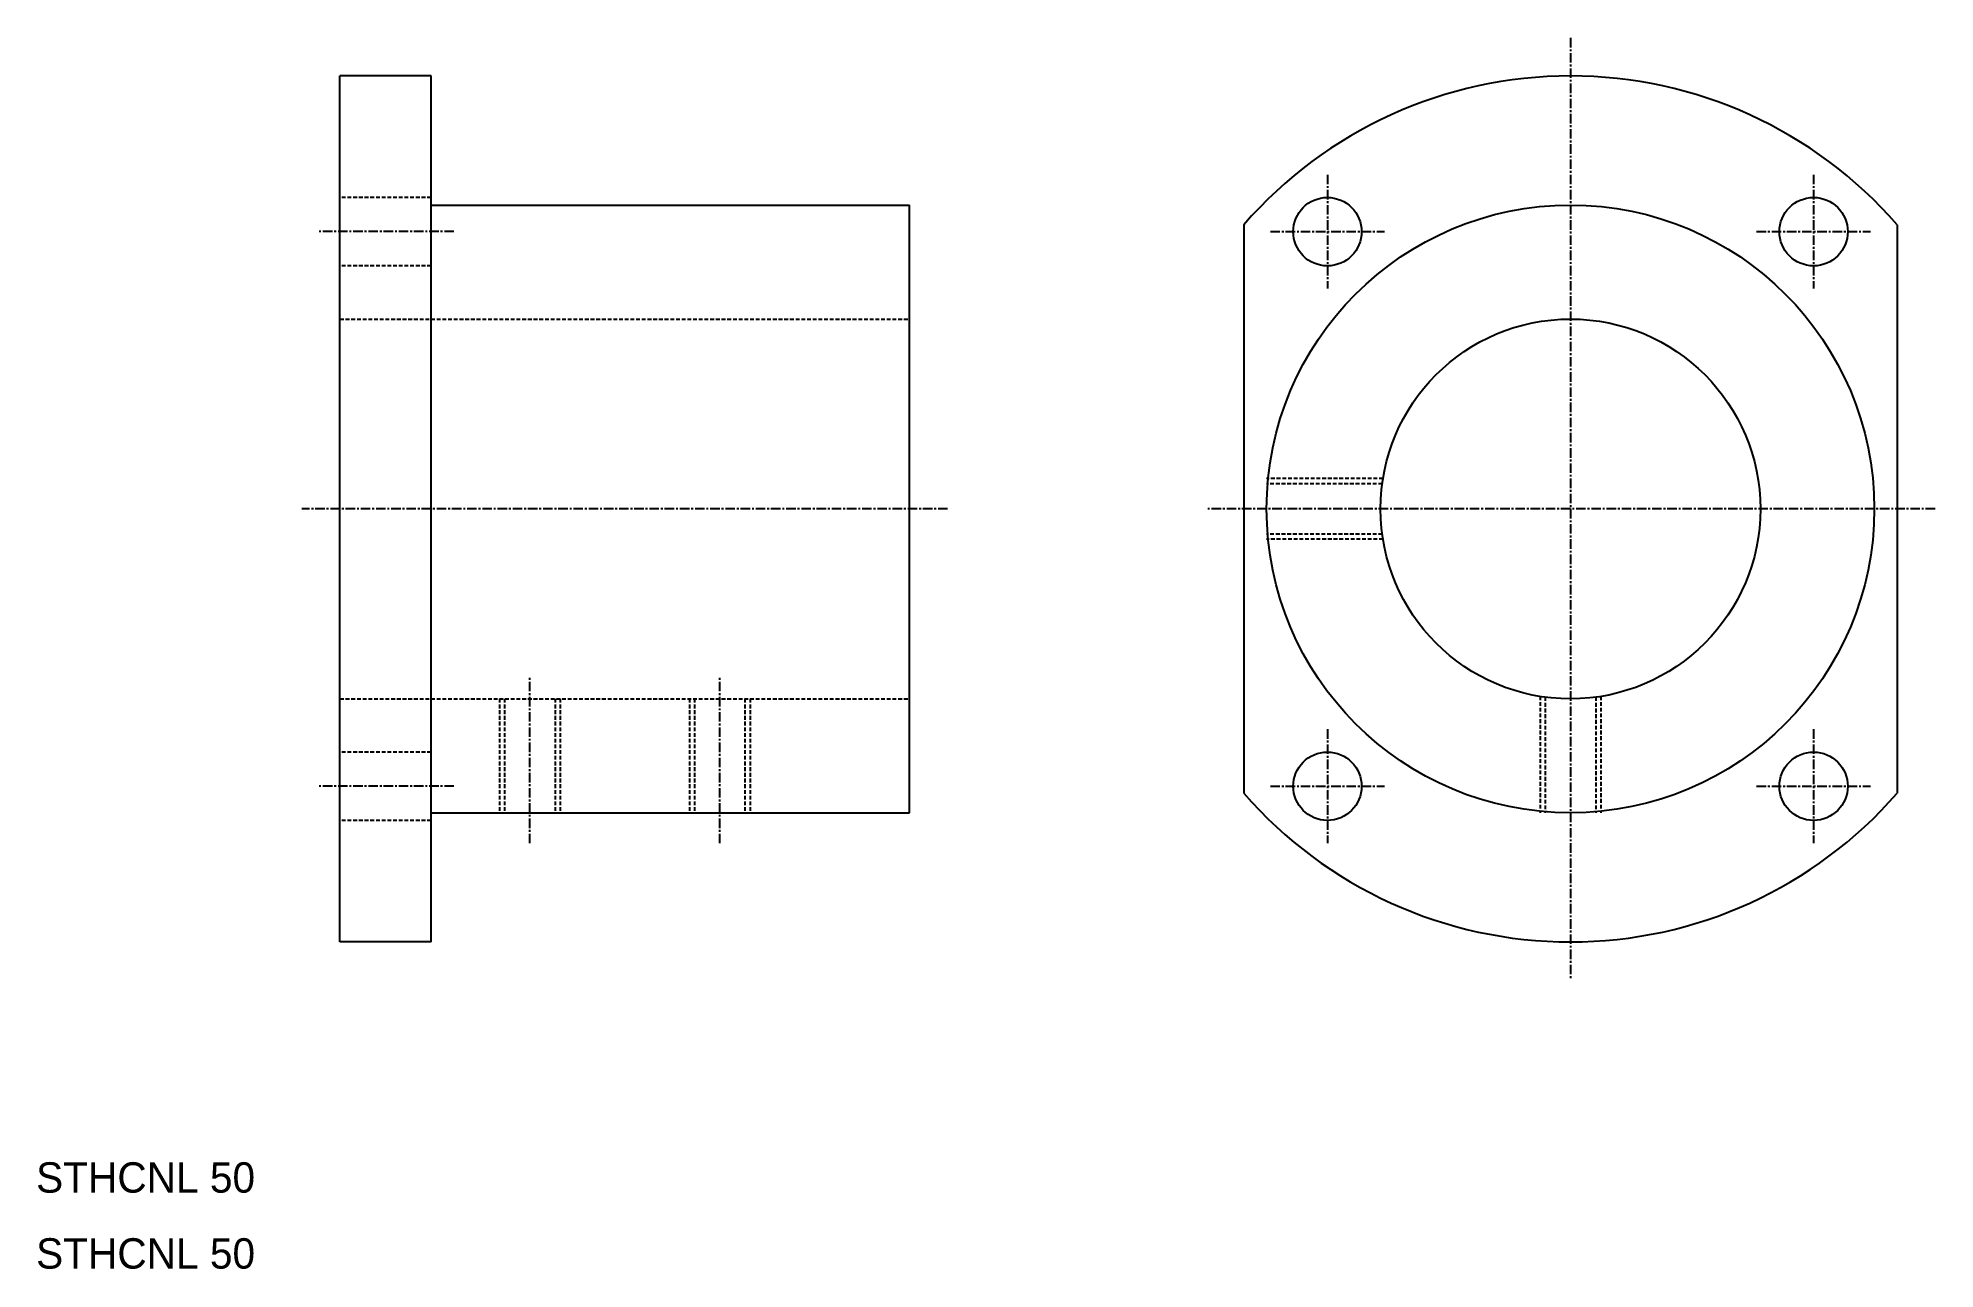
# Model space of a CAD drawing. Extents: x 10 to 260, y 10 to 172.
import ezdxf

# ---------------------------------------------------------------- set-up
doc = ezdxf.new("R2010")
doc.units = 0
doc.linetypes.add('CENTER', pattern=[2, 1.25, -0.25, 0.25, -0.25])
doc.linetypes.add('DASHED', pattern=[0.75, 0.5, -0.25])
doc.layers.get('0').update_dxf_attribs({"linetype": 'CONTINUOUS'})
doc.layers.add('CENTER', color=1, linetype='CENTER')

msp = doc.modelspace()

# ---------------------------------------------------------------- linework, layer by layer
at = {"color": 7, "linetype": 'CONTINUOUS'}
for p, q in [((50, 53), (50, 167)), ((62, 167), (50, 167)), ((62, 53), (62, 167)), ((62, 150), (125, 150)), ((125, 70), (125, 150)), ((169, 147.42), (169, 72.58)), ((255, 147.42), (255, 72.58)), ((62, 70), (125, 70)), ((62, 53), (50, 53))]:
    msp.add_line(p, q, dxfattribs=at)
at = {"color": 3, "linetype": 'DASHED'}
for p, q in [((62, 151), (50, 151)), ((62, 142), (50, 142)), ((50, 135), (125, 135)), ((187.32, 114), (172, 114)), ((187.22, 113.32), (172, 113.32)), ((187.22, 106.67), (172, 106.67)), ((187.32, 106), (172, 106)), ((50, 85), (125, 85)), ((71, 85), (71, 70)), ((71.67, 85), (71.67, 70)), ((78.32, 85), (78.32, 70)), ((79, 85), (79, 70)), ((96, 85), (96, 70)), ((96.67, 85), (96.67, 70)), ((103.32, 85), (103.32, 70)), ((104, 85), (104, 70)), ((208, 85.32), (208, 70)), ((208.68, 85.22), (208.68, 70)), ((215.32, 85.22), (215.32, 70)), ((216, 85.32), (216, 70)), ((62, 78), (50, 78)), ((62, 69), (50, 69))]:
    msp.add_line(p, q, dxfattribs=at)
at = {"color": 7, "linetype": 'CONTINUOUS'}
for centre, radius in [((212, 110), 40), ((180, 146.5), 4.5), ((244, 146.5), 4.5), ((212, 110), 25), ((180, 73.5), 4.5), ((244, 73.5), 4.5)]:
    msp.add_circle(centre, radius, dxfattribs=at)
for start, end in [(41.0283, 138.9717), (221.0283, 318.9717)]:
    msp.add_arc((212, 110), 57, start, end, dxfattribs=at)
at = {"layer": 'CENTER', "color": 1, "linetype": 'CENTER'}
for p, q in [((212, 172), (212, 48)), ((180, 154), (180, 139)), ((244, 154), (244, 139)), ((65, 146.5), (47, 146.5)), ((172.5, 146.5), (187.5, 146.5)), ((236.5, 146.5), (251.5, 146.5)), ((130, 110), (45, 110)), ((260, 110), (164, 110)), ((75, 66), (75, 88)), ((100, 66), (100, 88)), ((180, 81), (180, 66)), ((244, 81), (244, 66)), ((65, 73.5), (47, 73.5)), ((172.5, 73.5), (187.5, 73.5)), ((236.5, 73.5), (251.5, 73.5))]:
    msp.add_line(p, q, dxfattribs=at)

# ---------------------------------------------------------------- texts
at = {"color": 7, "linetype": 'CONTINUOUS'}
for p in [(10, 20), (10, 10)]:
    msp.add_text('STHCNL 50', height=4, dxfattribs=at).set_placement(p)

doc.saveas('drawing.dxf')
